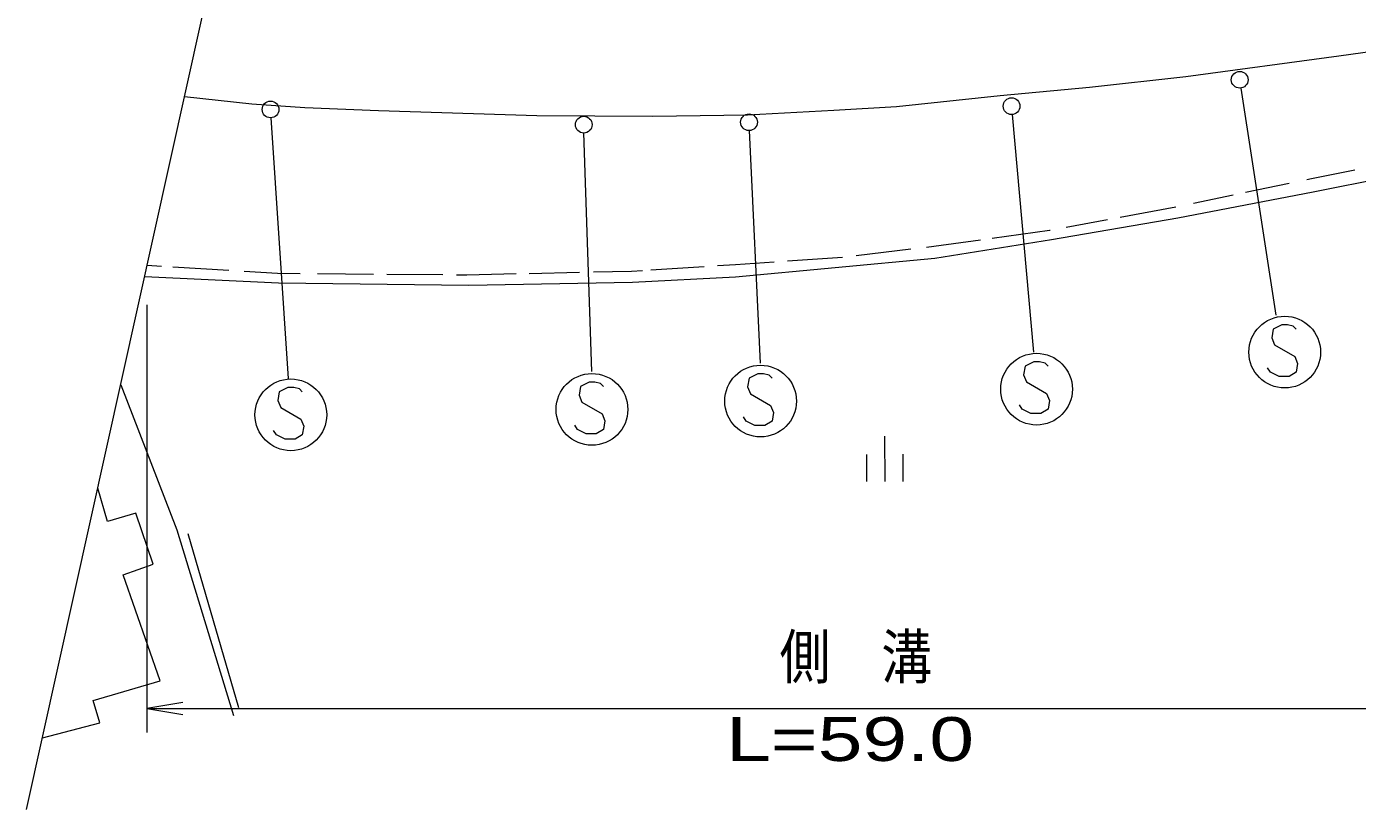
# Model space of a CAD drawing. Units: millimetres, scale not verified. Extents: x 40000 to 680000, y 20000 to 380000.
# Drawn here: x 368108 to 423755, y 229694 to 262429 of the extents above; entities that cross this region are included whole.
import ezdxf
from ezdxf.enums import TextEntityAlignment as Align

# ---------------------------------------------------------------- set-up
doc = ezdxf.new("R2010")
doc.units = ezdxf.units.MM
doc.header["$LTSCALE"] = 1000
for name, color, linetype, lineweight in [('M-BMK-OTRS', 5, 'Continuous', 13), ('M-STR-HTXT', 7, 'Continuous', 13), ('M-STR-STRC', 7, 'Continuous', 13), ('M-WORK', 1, 'Continuous', 13)]:
    doc.layers.add(name, color=color, linetype=linetype, lineweight=lineweight)
doc.styles.add('ＭＳ Ｐゴシック', font='')
doc.styles.get('ＭＳ Ｐゴシック').set_extended_font_data('MS PGothic')

# ---------------------------------------------------------------- blocks, each defined once
blk = doc.blocks.new('open_arrow')
at = {"color": 0, "linetype": 'Continuous', "lineweight": -2}
blk.add_lwpolyline([(7.5, 1.25), (0, 0), (7.5, -1.25)], dxfattribs=at)

msp = doc.modelspace()

# ---------------------------------------------------------------- linework, layer by layer
at = {"layer": 'M-BMK-OTRS'}
msp.add_line((368108, 229694), (375452, 262828), dxfattribs=at)
at = {"layer": 'M-STR-HTXT'}
for p, q in [((373134, 250800), (373134, 232913)), ((373134, 233913), (431993, 233913))]:
    msp.add_line(p, q, dxfattribs=at)
at = {"layer": 'M-STR-STRC'}
for p, q in [((418878, 259856), (420339, 250367)), ((378315, 258617), (379049, 247708)), ((409314, 258752), (410208, 248813)), ((391394, 257981), (391734, 248011)), ((398318, 258080), (398777, 248350)), ((420595, 249957), (420235, 249776)), ((420835, 249957), (420595, 249957)), ((421075, 249897), (420835, 249957)), ((421195, 249777), (421075, 249897)), ((420235, 249776), (420176, 249416)), ((420176, 249416), (420296, 249116)), ((420296, 249116), (421137, 248637)), ((409859, 248227), (409799, 247867)), ((410219, 248408), (409859, 248227)), ((410459, 248408), (410219, 248408)), ((410699, 248348), (410459, 248408)), ((410819, 248228), (410699, 248348)), ((421137, 248637), (421257, 248338)), ((421257, 248338), (421197, 247977)), ((398319, 247730), (398259, 247370)), ((398678, 247910), (398319, 247730)), ((398918, 247911), (398678, 247910)), ((399158, 247851), (398918, 247911)), ((399279, 247731), (399158, 247851)), ((409799, 247867), (409920, 247567)), ((420117, 247976), (419997, 248156)), ((420478, 247797), (420117, 247976)), ((420898, 247797), (420478, 247797)), ((421197, 247977), (420898, 247797)), ((378675, 247154), (378616, 246794)), ((379035, 247335), (378675, 247154)), ((379275, 247335), (379035, 247335)), ((379515, 247275), (379275, 247335)), ((379635, 247155), (379515, 247275)), ((391268, 247381), (391208, 247021)), ((391628, 247561), (391268, 247381)), ((391868, 247561), (391628, 247561)), ((392108, 247502), (391868, 247561)), ((392228, 247382), (392108, 247502)), ((398259, 247370), (398379, 247070)), ((409920, 247567), (410760, 247088)), ((410760, 247088), (410881, 246788)), ((378616, 246794), (378736, 246494)), ((391208, 247021), (391328, 246721)), ((391328, 246721), (392169, 246242)), ((398379, 247070), (399220, 246591)), ((399220, 246591), (399340, 246291)), ((409741, 246427), (409621, 246607)), ((410881, 246788), (410821, 246428)), ((378736, 246494), (379577, 246015)), ((379577, 246015), (379697, 245715)), ((392169, 246242), (392289, 245942)), ((398201, 245930), (398080, 246110)), ((399340, 246291), (399281, 245931)), ((410101, 246248), (409741, 246427)), ((410521, 246248), (410101, 246248)), ((410821, 246428), (410521, 246248)), ((378557, 245354), (378437, 245534)), ((379697, 245715), (379637, 245355)), ((391150, 245580), (391030, 245760)), ((391510, 245401), (391150, 245580)), ((392230, 245582), (391930, 245401)), ((392289, 245942), (392230, 245582)), ((398561, 245750), (398201, 245930)), ((398981, 245751), (398561, 245750)), ((399281, 245931), (398981, 245751)), ((378918, 245175), (378557, 245354)), ((379338, 245175), (378918, 245175)), ((379637, 245355), (379338, 245175)), ((391930, 245401), (391510, 245401))]:
    msp.add_line(p, q, dxfattribs=at)
for centre, radius in [((418834, 260207), 350), ((378308, 258966), 350), ((409296, 259101), 350), ((398315, 258429), 350), ((391404, 258329), 350), ((420716, 248817), 1500), ((410340, 247268), 1500), ((398800, 246770), 1500), ((379156, 246195), 1500), ((391749, 246421), 1500)]:
    msp.add_circle(centre, radius, dxfattribs=at)
at = {"layer": 'M-WORK'}
for p, q in [((422985, 261204), (429023, 262048)), ((416587, 260347), (422985, 261204)), ((408817, 259543), (412551, 259892)), ((412551, 259892), (416587, 260347)), ((374716, 259505), (377523, 259205)), ((404477, 259083), (408817, 259543)), ((377523, 259205), (379735, 259050)), ((379735, 259050), (382823, 258924)), ((382823, 258924), (389448, 258707)), ((398258, 258746), (401863, 258937)), ((401863, 258937), (404477, 259083)), ((389448, 258707), (394288, 258684)), ((394288, 258684), (398258, 258746)), ((421901, 255517), (429783, 257106)), ((421642, 256040), (421841, 256081)), ((421841, 256081), (423648, 256434)), ((416247, 254433), (421901, 255517)), ((419080, 255500), (420907, 255885)), ((413835, 254459), (416159, 254886)), ((416903, 255042), (418563, 255392)), ((410958, 253521), (416247, 254433)), ((411580, 254045), (413303, 254361)), ((408485, 253585), (410886, 253917)), ((410886, 253917), (410905, 253921)), ((405731, 253209), (406046, 253247)), ((406046, 253247), (408002, 253518)), ((406085, 252744), (410958, 253521)), ((397755, 251959), (406085, 252744)), ((399927, 252632), (402224, 252790)), ((402799, 252854), (405087, 253131)), ((373153, 252454), (373742, 252417)), ((374218, 252388), (376559, 252242)), ((377203, 252202), (378604, 252114)), ((378604, 252114), (379549, 252107)), ((380269, 252101), (382617, 252082)), ((386514, 252051), (388578, 252098)), ((389125, 252111), (391224, 252158)), ((391810, 252172), (393408, 252208)), ((393408, 252208), (393860, 252236)), ((394213, 252259), (396437, 252399)), ((397000, 252435), (397753, 252482)), ((397753, 252482), (399366, 252593)), ((373048, 251981), (378647, 251709)), ((378647, 251709), (386596, 251615)), ((383169, 252078), (385519, 252059)), ((386079, 252055), (386514, 252051)), ((386596, 251615), (393442, 251744)), ((393442, 251744), (397755, 251959)), ((372045, 247455), (374388, 241386)), ((403987, 245302), (403989, 243402)), ((403228, 244541), (403229, 243401)), ((404748, 244543), (404749, 243403)), ((371494, 241728), (371085, 243127)), ((372679, 242088), (371494, 241728)), ((373398, 239947), (372679, 242088)), ((374388, 241386), (376761, 233622)), ((376976, 233945), (374866, 241220)), ((372140, 239505), (373398, 239947)), ((373691, 235076), (372140, 239505)), ((370888, 234245), (373691, 235076)), ((371174, 233317), (370888, 234245)), ((368771, 232686), (371174, 233317))]:
    msp.add_line(p, q, dxfattribs=at)

# ---------------------------------------------------------------- block references
at = {"layer": 'M-STR-HTXT', "xscale": 200, "yscale": 200}
msp.add_blockref('open_arrow', (373134, 233913), dxfattribs=at)

# ---------------------------------------------------------------- texts
at = {"layer": 'M-STR-HTXT', "style": 'ＭＳ Ｐゴシック', "width": 0.85}
msp.add_text('側\u3000溝', height=1833, dxfattribs=at).set_placement((399594, 234609), align=Align.BOTTOM_LEFT)
at = {"layer": 'M-STR-HTXT', "style": 'ＭＳ Ｐゴシック', "width": 1.4}
msp.add_text('L=59.0', height=1833, dxfattribs=at).set_placement((402544, 231169), align=Align.BOTTOM_CENTER)

doc.saveas('drawing.dxf')
